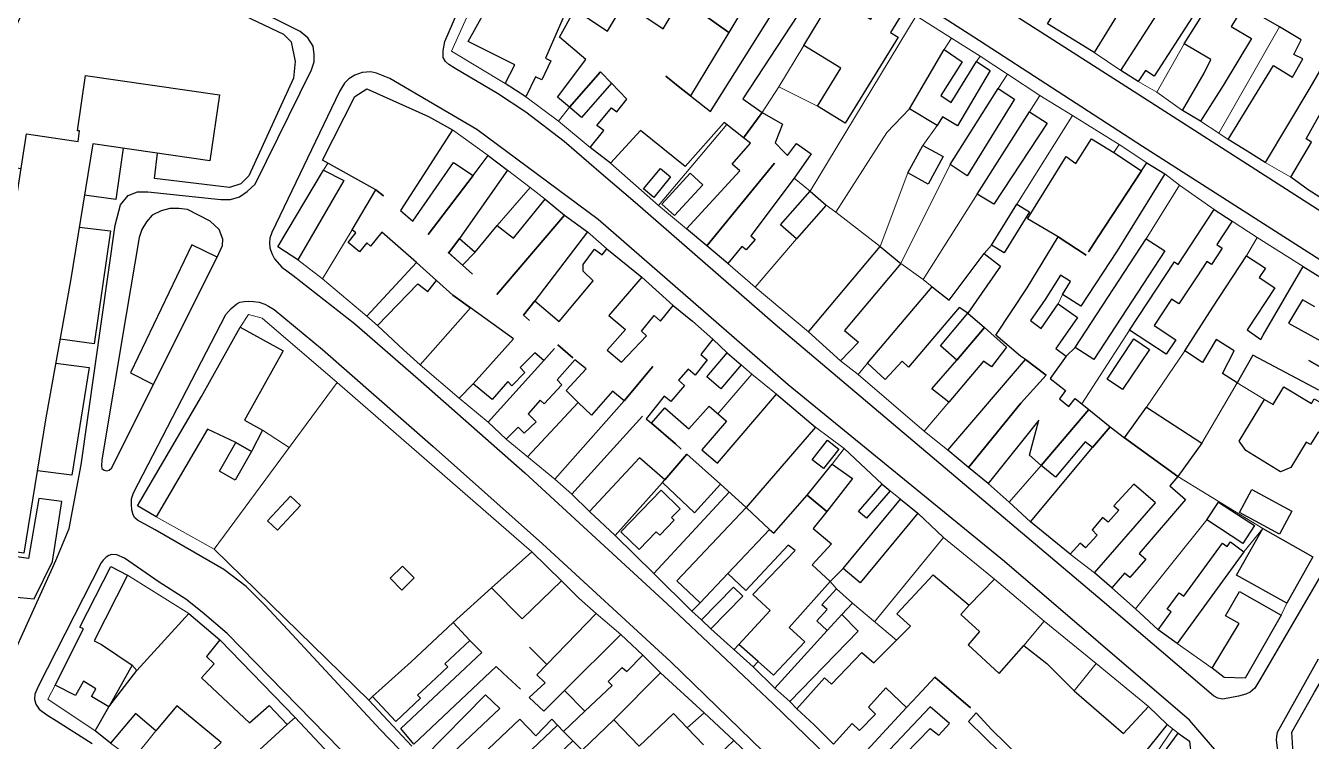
# Model space of a CAD drawing. Header units: metres. Extents: x -1319 to 2200, y -1209 to 1268.
# Drawn here: x -768.5 to -535.7, y 449.1 to 578.7 of the extents above; entities that cross this region are included whole.
import ezdxf

# ---------------------------------------------------------------- set-up
doc = ezdxf.new("R2010")
doc.units = ezdxf.units.M
for name, color, linetype, lineweight, true_color in [('CLADIRI_CONTUR', 7, 'Continuous', 25, 0x4b5962), ('PARCELE_CONTUR', 7, 'Continuous', 13, 0xb58c63), ('PAVAJ', 7, 'Continuous', 25, 0xd1d6d2), ('STRAZI', 7, 'Continuous', 25, 0xc4cccb)]:
    doc.layers.add(name, color=color, linetype=linetype, lineweight=lineweight, true_color=true_color)

msp = doc.modelspace()

# ---------------------------------------------------------------- linework, layer by layer
at = {"layer": 'CLADIRI_CONTUR'}
for points in [[(-583.44, 579.07), (-578.31, 587.38), (-576.28, 590.2), (-577.04, 590.66), (-568.33, 604.23), (-563.18, 601.09), (-567.74, 593.8), (-567.74, 593.8), (-564.11, 591.56), (-575.02, 573.87), (-578.65, 576.11), (-583.44, 579.07)], [(-631.25, 594.09), (-641.14, 577.47), (-645.74, 580.78), (-645.74, 580.78), (-649.83, 583.51), (-640.74, 598.19), (-636.42, 595.55), (-635.5, 596.99), (-631.25, 594.09)], [(-558.69, 575.43), (-551.75, 586.48), (-547.08, 583.67), (-550.19, 578.59), (-546.52, 576.41), (-551.67, 567.87), (-555.72, 561.41), (-559.03, 563.37), (-555.11, 570.11), (-553.87, 572.58), (-558.69, 575.43)], [(-609.18, 581.89), (-611.88, 577.5), (-610.49, 576.65), (-620.07, 561.04), (-625.11, 564.14), (-620.89, 571.03), (-627.55, 575.12), (-623.03, 582.64), (-620.2, 581.1), (-619.5, 582.26), (-615.43, 579.91), (-612.84, 584.13), (-609.18, 581.89)], [(-557.22, 580.34), (-564.13, 569.6), (-565.73, 570.63), (-567.03, 568.6), (-570.17, 570.62), (-561.95, 583.38), (-557.22, 580.34)], [(-603.43, 560.67), (-608.43, 563.64), (-602.18, 574.44), (-598.88, 572.2), (-602.78, 566.07), (-600.87, 564.82), (-596.29, 572.22), (-593.84, 570.61), (-599.77, 560.6), (-602.46, 562.22), (-603.43, 560.67)], [(-662.4, 568.33), (-667.86, 562.1), (-670.04, 563.94), (-664.37, 570.39), (-662.4, 568.33)], [(-735.14, 554.26), (-756.31, 557.31), (-760.39, 532.47), (-764.82, 507.66), (-768.81, 483.13), (-780.72, 484.89), (-776.49, 509.41), (-772.23, 534.16), (-768.33, 559.12), (-759.01, 557.72), (-758.73, 559.65), (-759.09, 559.7), (-757.64, 569.7), (-733.41, 566.19), (-735.14, 554.26)], [(-650.36, 567.79), (-652.58, 569.57), (-652.58, 569.57), (-650.36, 567.79), (-650.36, 567.79), (-648.11, 566.01), (-650.36, 567.79)], [(-681.51, 503.79), (-684.73, 506.86), (-674.66, 518.07), (-672.7, 520.24), (-674.66, 518.07), (-676.29, 519.47), (-678.93, 516.77), (-678.1, 515.9), (-680.44, 513.48), (-681.2, 514.25), (-684.03, 510.99), (-687.46, 513.85), (-680.16, 521.99), (-687.92, 527.58), (-691.15, 529.88), (-694.11, 532.54), (-697.71, 535.8), (-703.97, 541.3), (-706.06, 538.77), (-706.71, 539.36), (-708.07, 537.75), (-710.12, 539.43), (-708.71, 541.19), (-709.35, 541.72), (-705.07, 548.98), (-714.74, 554.35), (-708.88, 565.88), (-706.69, 567.28), (-695.52, 562.3), (-691.17, 559.88), (-700.63, 545.22), (-698.4, 543.3), (-691.03, 553.91), (-687.46, 551.61), (-684.71, 555.23), (-681.23, 552.52), (-689.96, 540.15), (-691.85, 537.54), (-691.98, 537.65), (-689.36, 535.32), (-687.58, 533.73), (-689.36, 535.32), (-687.1, 537.68), (-683.11, 542.55), (-680.13, 540.21), (-674.44, 547.31), (-670.89, 544.38), (-683.19, 529.99), (-670.89, 544.38), (-666.75, 541.4), (-676.31, 528.88), (-671.91, 525.12), (-665.73, 532.5), (-667.52, 534.26), (-667.56, 535.43), (-665.47, 538.25), (-664.08, 537.19), (-663.26, 538.28), (-656.94, 533.16), (-662.91, 526.19), (-659.89, 523.66), (-663.22, 519.93), (-660.58, 517.77), (-658.39, 520.11), (-656.04, 522.52), (-656.98, 523.37), (-654.65, 526.19), (-653.52, 525.2), (-651.22, 528.01), (-647.74, 525.16), (-644.03, 521.93), (-646.25, 519.16), (-645.06, 518.16), (-647.27, 515.43), (-648.55, 516.51), (-650.29, 514.51), (-649.21, 513.54), (-651.68, 510.62), (-652.86, 511.57), (-656.15, 507.5), (-655.16, 506.7), (-650.81, 502.93), (-649.77, 502), (-650.81, 502.93), (-655.16, 506.7), (-652.77, 509.46), (-648.41, 505.69), (-648.41, 505.69), (-644.73, 509.76), (-641.6, 507.08), (-646.03, 501.89), (-643.23, 499.43), (-632.5, 511.93), (-625.47, 505.99), (-638, 491.45), (-642.04, 495.08), (-642.68, 495.63), (-648.74, 501.06), (-648.74, 501.06), (-652.77, 496.45), (-657.36, 500.4), (-666.4, 490.7), (-669.58, 493.85), (-656.81, 508), (-656.81, 508), (-669.58, 493.85), (-672.65, 496.57), (-660.14, 510.74), (-654.95, 516.96), (-660.14, 510.74), (-662.2, 512.48), (-666.02, 508.15), (-668.44, 510.46), (-670.6, 512.61), (-667, 516.53), (-669.04, 518.21), (-672.27, 514.54), (-671.38, 513.64), (-674.6, 510.2), (-675.35, 510.88), (-677.47, 508.41), (-676.05, 506.95), (-678.22, 504.88), (-679.29, 505.98), (-681.51, 503.79)], [(-598.01, 551.54), (-601.08, 553.59), (-592.4, 567.34), (-589.41, 565.41), (-598.01, 551.54)], [(-535.67, 557.61), (-536.61, 558.2), (-533.46, 563.83), (-529.44, 561.52), (-529.44, 561.52), (-525.62, 559.13), (-532.59, 546.6), (-536.26, 548.98), (-539.37, 551.26), (-535.67, 557.61)], [(-631.25, 555.92), (-630.51, 555.21), (-628.93, 557.39), (-626.22, 555.5), (-629.32, 551.11), (-637.15, 540.63), (-636.39, 540), (-638, 538.1), (-638.79, 538.71), (-641.36, 535.63), (-645.14, 538.81), (-632.88, 553.84), (-645.14, 538.81), (-648.85, 541.92), (-639.17, 552.42), (-640.53, 553.63), (-637.26, 557.43), (-638.49, 558.42), (-635.12, 563), (-631.41, 560.88), (-632.77, 557.51), (-631.25, 555.92)], [(-586.74, 563.13), (-583.52, 561.05), (-593.18, 546.39), (-596.17, 548.21), (-586.74, 563.13)], [(-608.74, 552.05), (-606.02, 557.02), (-602.35, 555.01), (-605.06, 550.04), (-608.74, 552.05)], [(-583.85, 529.11), (-586.51, 525.28), (-584.58, 523.84), (-581.5, 528.3), (-577.99, 525.88), (-581.07, 521.42), (-581.92, 520.22), (-580.1, 518.86), (-582.99, 514.8), (-580.19, 512.62), (-581.29, 511.1), (-579.6, 509.74), (-578.45, 511.2), (-575.97, 509.17), (-584.58, 499.06), (-586.74, 500.9), (-585, 507.24), (-594.22, 495.78), (-597.76, 498.7), (-588.26, 510.31), (-583.71, 515.38), (-587.46, 518.22), (-588.35, 518.86), (-592.82, 522.67), (-587.15, 531.2), (-581.49, 540.47), (-576.47, 537.16), (-576.47, 537.16), (-581.49, 540.47), (-587.09, 543.76), (-580.05, 555.01), (-578.33, 553.75), (-575.48, 558.21), (-571.45, 555.73), (-566.43, 552.43), (-565.49, 553.86), (-562.19, 551.89), (-570.86, 537.94), (-577.44, 527.88), (-580.75, 530.02), (-579.29, 532.39), (-581.07, 533.54), (-583.85, 529.11)], [(-710.87, 550.68), (-719.18, 536.32), (-722.84, 538.68), (-714.53, 552.55), (-710.87, 550.68)], [(-651.72, 551.34), (-654.77, 547.62), (-656.61, 549.14), (-653.56, 552.85), (-651.72, 551.34)], [(-645.86, 549.91), (-651.01, 544.31), (-653.3, 546.41), (-648.15, 552.02), (-645.86, 549.91)], [(-574.39, 540.27), (-576.05, 537.78), (-574.39, 540.27), (-574.39, 540.27), (-566.43, 552.43), (-574.39, 540.27)], [(-695.58, 540.88), (-695.58, 540.88), (-687.46, 551.61), (-695.58, 540.88)], [(-703.72, 547.88), (-703.72, 547.88), (-705.07, 548.98), (-703.72, 547.88)], [(-626.43, 548.76), (-623.51, 546.18), (-628.89, 540.09), (-631.8, 542.66), (-626.43, 548.76)], [(-586.74, 544.99), (-591.32, 537.57), (-593.61, 538.98), (-589.02, 546.4), (-586.74, 544.99)], [(-551.82, 538.42), (-553.78, 535.43), (-554.61, 535.98), (-556.41, 533.24), (-559.64, 528.32), (-560.97, 529.2), (-564.13, 524.39), (-560.21, 521.81), (-561.94, 519.18), (-568.6, 523.56), (-560.48, 535.91), (-559.8, 535.47), (-553.24, 545.43), (-550.02, 543.31), (-552.81, 539.08), (-551.82, 538.42)], [(-691.85, 537.54), (-689.96, 540.15), (-687.1, 537.68), (-689.36, 535.32), (-691.85, 537.54)], [(-575.09, 518.22), (-578.47, 520.43), (-565.59, 540.13), (-562.21, 537.92), (-575.09, 518.22)], [(-617.7, 521.38), (-620.92, 518.01), (-626.76, 523.23), (-613.77, 538.72), (-610.02, 535.66), (-620.24, 523.5), (-617.7, 521.38)], [(-608.6, 516.87), (-609.77, 517.93), (-612.82, 514.6), (-616.02, 517.55), (-604.35, 531.41), (-601.25, 529.01), (-594.9, 537.42), (-591.99, 535.16), (-597.9, 526.62), (-597.9, 526.62), (-594.83, 524.05), (-599.9, 518.14), (-602.84, 520.7), (-597.9, 526.62), (-599.45, 527.66), (-608.6, 516.87)], [(-700.09, 519.97), (-704.77, 524.41), (-697.45, 531.98), (-695.65, 530.55), (-694.11, 532.54), (-691.15, 529.88), (-687.92, 527.58), (-697.07, 517.26), (-700.09, 519.97)], [(-678.32, 526.28), (-677.23, 525.3), (-677.23, 525.3), (-678.32, 526.28), (-676.31, 528.88), (-678.32, 526.28)], [(-736.65, 511.54), (-729.66, 524.13), (-721.89, 519.81), (-728.88, 507.22), (-725.59, 505.42), (-727.6, 501.58), (-730.43, 503.19), (-735.59, 505.64), (-744.87, 489.72), (-748.27, 491.75), (-736.65, 511.54)], [(-595.06, 517.95), (-601.34, 510.53), (-604.37, 512.91), (-599.9, 518.14), (-594.83, 524.05), (-590.89, 520.49), (-593.58, 516.93), (-595.06, 517.95)], [(-569.85, 512.81), (-572.67, 514.69), (-567.82, 521.96), (-565, 520.08), (-569.85, 512.81)], [(-672.12, 520.88), (-669.42, 518.55), (-669.42, 518.55), (-672.12, 520.88), (-672.12, 520.88)], [(-642.6, 512.92), (-645.15, 515.08), (-641.47, 519.42), (-638.93, 517.26), (-642.6, 512.92)], [(-601.51, 501.79), (-587.46, 518.22), (-583.71, 515.38), (-588.26, 510.31), (-597.76, 498.7), (-601.51, 501.79)], [(-530.6, 508.28), (-527.04, 506.18), (-529.11, 502.3), (-534.43, 505.1), (-535.82, 502.82), (-536.59, 503.28), (-539.4, 498.67), (-541.28, 497.91), (-547.55, 501.73), (-548.74, 503.44), (-544.13, 511.01), (-542.61, 510.08), (-540.66, 513.26), (-535.67, 510.25), (-535.15, 511.09), (-533.48, 510.12), (-532.84, 511.09), (-529.98, 509.34), (-530.6, 508.28)], [(-575.29, 502.28), (-576.65, 503.3), (-582.03, 496.94), (-584.58, 499.06), (-575.97, 509.17), (-572.1, 506.07), (-575.29, 502.28)], [(-559.87, 497.05), (-569.49, 504.02), (-565.51, 509.59), (-555.48, 503.11), (-559.87, 497.05)], [(-561.32, 495.37), (-558.44, 492.89), (-566.87, 483.09), (-565.67, 482.06), (-568.55, 478.71), (-569.5, 479.53), (-571.78, 476.88), (-574.92, 479.57), (-563.9, 492.28), (-567.82, 495.67), (-571.46, 491.75), (-570.55, 490.92), (-572.48, 488.75), (-573.49, 489.62), (-575.36, 487.39), (-574.43, 486.41), (-576.57, 484.1), (-577.56, 484.96), (-579.32, 482.99), (-586.53, 488.83), (-575.29, 502.28), (-572.1, 506.07), (-569.49, 504.02), (-559.87, 497.05), (-561.32, 495.37)], [(-730.43, 503.19), (-727.6, 501.58), (-730.56, 496.38), (-733.39, 497.99), (-730.43, 503.19)], [(-621.23, 502.02), (-624.02, 498.47), (-626.08, 500.08), (-623.29, 503.63), (-621.23, 502.02)], [(-648.74, 501.06), (-642.68, 495.63), (-647.4, 490.48), (-653.19, 495.97), (-652.77, 496.45), (-648.74, 501.06)], [(-623.41, 490.68), (-626.99, 493.65), (-622.46, 499.29), (-618.76, 496.69), (-623.41, 490.68)], [(-649.98, 491.21), (-651.53, 489.6), (-651.03, 489.12), (-653.66, 486.39), (-654.33, 487.03), (-657.4, 483.84), (-660.69, 487.01), (-653.44, 494.55), (-649.98, 491.21)], [(-639.37, 466.58), (-633.66, 472.77), (-636.8, 475.66), (-629.15, 483.66), (-630.43, 484.57), (-638.09, 476.37), (-641.33, 479.45), (-633.77, 487.44), (-633.03, 486.77), (-626.99, 493.65), (-623.41, 490.68), (-625.9, 487.61), (-622.58, 484.85), (-626.06, 481.02), (-622.78, 478), (-630.22, 469.69), (-627.4, 467.09), (-633.07, 461.05), (-635.85, 463.54), (-639.37, 466.58)], [(-613.38, 495.68), (-611.96, 494.46), (-616.25, 489.49), (-617.66, 490.7), (-613.38, 495.68)], [(-539.18, 490.75), (-541.44, 486.58), (-548.71, 490.52), (-546.45, 494.69), (-539.18, 490.75)], [(-718.72, 491.77), (-722.86, 487.3), (-724.68, 488.99), (-720.54, 493.45), (-718.72, 491.77)], [(-650.56, 478.16), (-638, 491.45), (-633.77, 487.44), (-641.33, 479.45), (-646.32, 474.16), (-650.56, 478.16)], [(-606.96, 490.37), (-617.35, 477.78), (-620.46, 480.35), (-610.07, 492.94), (-606.96, 490.37)], [(-545.98, 488.15), (-548.1, 484.91), (-554.58, 489.16), (-552.46, 492.39), (-545.98, 488.15)], [(-540.11, 474.06), (-549.2, 479.17), (-544.47, 487.59), (-535.38, 482.47), (-540.11, 474.06)], [(-551.77, 484.97), (-550.93, 484.35), (-550.32, 485.19), (-547.88, 483.4), (-559.99, 466.79), (-563.4, 469.27), (-561.05, 472.49), (-561.77, 473.02), (-559.61, 475.97), (-558.77, 475.37), (-551.77, 484.97)], [(-749.22, 462.86), (-753.45, 455.28), (-756.56, 457.17), (-755.78, 458.54), (-758.05, 459.97), (-759.44, 457.35), (-763.18, 459.24), (-758.03, 469.42), (-758.67, 469.74), (-753.1, 480.74), (-750.04, 479.19), (-756.07, 467.28), (-754.75, 466.61), (-749.22, 462.86)], [(-698.12, 478.68), (-700.36, 476.45), (-702.5, 478.59), (-700.26, 480.82), (-698.12, 478.68)], [(-644.4, 469.43), (-646.1, 471.09), (-640.29, 477.01), (-638.6, 475.35), (-644.4, 469.43)], [(-621.64, 476.68), (-618.79, 474.07), (-620.68, 472.03), (-623.33, 469.12), (-625.25, 470.89), (-623.37, 472.94), (-624.3, 473.78), (-621.64, 476.68)], [(-551.2, 471.8), (-548.67, 476.22), (-541.13, 471.91), (-547.67, 460.5), (-551.47, 460.62), (-553.63, 462.29), (-548.76, 470.4), (-551.2, 471.8)], [(-737.66, 436.96), (-740.11, 440.37), (-737.18, 443.18), (-737.99, 444.17), (-733.12, 448.82), (-741.12, 455.5), (-744.92, 450.96), (-748.62, 454.07), (-753.12, 448.73), (-755.92, 450.96), (-753.45, 455.28), (-748.36, 461.91), (-738.96, 472.23), (-733.35, 467.47), (-735.73, 464.4), (-734.34, 463.12), (-736.63, 460.54), (-736.63, 460.54), (-727.97, 452.41), (-724.41, 455.52), (-721.15, 452.12), (-737.66, 436.96)], [(-691.06, 470.59), (-688.03, 467.35), (-692.58, 463.11), (-692.05, 462.53), (-695.15, 459.64), (-697.51, 457.44), (-696.99, 456.89), (-701.49, 452.64), (-705.67, 457.2), (-698.71, 463.45), (-691.06, 470.59)], [(-617.71, 469.03), (-630.14, 456.28), (-632.83, 458.7), (-623.33, 469.12), (-620.68, 472.03), (-617.71, 469.03)], [(-521.8, 454.57), (-516.42, 451.51), (-515.4, 453.63), (-514.48, 455.29), (-530.92, 465.02), (-528.87, 468.51), (-526.73, 471.82), (-517.47, 466.16), (-519.48, 462.86), (-506.41, 455.02), (-509.15, 450.09), (-512.18, 444.77), (-514.28, 441.46), (-522.48, 445.91), (-533.05, 437.46), (-538.92, 445.91), (-539.22, 450.72), (-535.13, 457.99), (-533.02, 461.46), (-521.8, 454.57)], [(-677.28, 466.14), (-677.28, 466.14), (-674.09, 462.98), (-677.28, 466.14)], [(-659.62, 461.7), (-656.73, 464.65), (-653.54, 461.46), (-661.98, 452.97), (-667.73, 447.48), (-671.11, 450.86), (-667.25, 454.49), (-662.31, 459.15), (-662.99, 459.9), (-660.5, 462.43), (-659.62, 461.7)], [(-683.32, 462.61), (-682.03, 461.39), (-678.9, 458.48), (-682.03, 461.39), (-682.03, 461.39), (-683.32, 462.61), (-698.21, 448.52), (-683.32, 462.61)], [(-603.83, 460.65), (-597.4, 455.14), (-603.83, 460.65), (-606.96, 457.34), (-603.83, 460.65)]]:
    msp.add_lwpolyline(points, close=True, dxfattribs=at)
for points in [[(-645.74, 580.78), (-641.14, 577.47), (-648.11, 566.01), (-644.47, 563.19), (-644.47, 563.19), (-626.1, 592.39)], [(-622.5, 590.12), (-638.6, 565.46), (-635.12, 563), (-638.49, 558.42), (-641.99, 561.2), (-649.05, 553.19), (-657.14, 559.76), (-657.14, 559.76), (-662.61, 553.84), (-666.29, 556.67), (-663.82, 559.73), (-665.04, 560.66), (-662.42, 563.82), (-661.44, 563.09), (-659.6, 565.4), (-662.4, 568.33), (-664.37, 570.39), (-664.37, 570.39), (-670.04, 563.94), (-672.16, 565.79), (-667.04, 572.61), (-671.8, 576.64), (-669.03, 581.67), (-663.16, 577.73), (-657.23, 587.66)], [(-669.94, 582.96), (-674.37, 572.83), (-673.41, 572.34), (-675.05, 568.89), (-676.19, 569.48), (-677.94, 565.81), (-681.64, 568.23), (-679.94, 571.62), (-679.94, 571.62), (-688.35, 575.84), (-683.73, 584.25)], [(-656.76, 580.65), (-653.07, 578.17), (-649.83, 583.51)], [(-532.45, 573.52), (-535.95, 567.47), (-535.95, 567.47), (-544.02, 553.91), (-547.27, 555.99), (-550.73, 558.1), (-542.55, 571.5), (-539.09, 569.4), (-537.24, 572.71), (-538.82, 573.52), (-537.53, 576.17), (-541.46, 578.51), (-541.46, 578.51), (-547.51, 582.01)], [(-534.34, 512.7), (-546.26, 519.04), (-546.26, 519.04), (-549.13, 514), (-551.79, 515.71), (-549.66, 519.83), (-552.92, 521.88), (-555.4, 517.68), (-558.56, 519.83), (-558.56, 519.83), (-553.53, 527.71), (-547.41, 537.05), (-543.99, 534.81), (-545.12, 533.09), (-542.29, 531.24), (-547.28, 523.62), (-544.8, 521.86), (-544.39, 522.63), (-537.16, 535.09), (-533.68, 532.92)], [(-535.02, 527.8), (-537.25, 529.08), (-539.83, 524.81), (-534.02, 521.62)], [(-532.52, 516), (-536.1, 518.06), (-532.52, 516)], [(-698.21, 448.52), (-700.58, 451.37), (-685.91, 465.17), (-688.03, 467.35), (-691.06, 470.59), (-684.12, 476.87), (-678.59, 471.23), (-671.49, 478.11), (-668.31, 475), (-665.2, 472.24), (-674.09, 462.98), (-675.94, 461.1), (-674.44, 459.67), (-677.29, 456.98), (-674.66, 454.49), (-670.92, 458.29), (-667.25, 454.49), (-667.25, 454.49), (-671.11, 450.86), (-673.23, 453.06), (-676.12, 450.02), (-678.98, 453.06), (-691.53, 441.2)], [(-618.32, 445.02), (-608.97, 455.16), (-606.96, 457.34), (-608.97, 455.16), (-612.7, 458.76), (-615.85, 455.26), (-614.6, 453.98), (-617.52, 450.99), (-618.82, 452.29), (-622.19, 448.54), (-625.69, 452.04), (-628.86, 454.96), (-623.83, 460.58), (-622.58, 459.41), (-617.06, 465.15), (-614.93, 463.29), (-610.81, 467.38), (-608.29, 469.91), (-610.73, 472.18), (-604.18, 479.21), (-597.62, 473.75), (-599.14, 472.02), (-595.74, 468.96), (-597.82, 466.56), (-592.21, 461.33), (-587.73, 466.42), (-583.59, 463.13), (-583.59, 463.13), (-578.62, 458.22), (-569.68, 450.46), (-569.68, 450.46), (-565.15, 455.37), (-561.78, 452.09), (-571.07, 440.53)], [(-694.17, 444.13), (-682.64, 454.98), (-685.2, 457.47), (-696.39, 446.1)], [(-667.73, 447.48), (-661.98, 452.97), (-657.42, 448.15), (-651.18, 454.07), (-648.73, 451.47), (-645.73, 448.43)], [(-609.15, 446.8), (-604.69, 451.4), (-603.15, 450.17), (-603.15, 450.17), (-601.19, 452.3), (-604.69, 455.32), (-616.2, 443.12)], [(-588.5, 446.25), (-593.55, 451.16), (-596.36, 454.19), (-597.76, 452.62), (-597.76, 452.62), (-592.1, 447.08)], [(-564.24, 444.43), (-559.77, 450.51), (-557.76, 449.08), (-557.14, 443.74)], [(-673.24, 445.52), (-669.42, 449.17), (-667.73, 447.48)], [(-645.78, 443.89), (-640.26, 449.21), (-636.06, 445.2)]]:
    msp.add_lwpolyline(points, dxfattribs=at)
at = {"layer": 'PARCELE_CONTUR'}
for points in [[(-681.56, 590.63), (-683.47, 591.72), (-691.37, 574.11), (-681.64, 568.23)], [(-629.32, 551.11), (-626.43, 548.76), (-607.25, 580.49), (-609.18, 581.89)], [(-607.25, 580.49), (-600.83, 576.46), (-602.18, 574.44)], [(-541.46, 578.51), (-552.44, 559.23), (-550.73, 558.1)], [(-627.55, 575.12), (-632.09, 567.66), (-625.11, 564.14)], [(-600.83, 576.46), (-595.62, 573.23), (-596.29, 572.22)], [(-558.69, 575.43), (-563.63, 566.67), (-559.03, 563.37)], [(-595.62, 573.23), (-590.68, 569.95), (-592.4, 567.34)], [(-575.02, 573.87), (-570.17, 570.62)], [(-590.68, 569.95), (-584.81, 566.1), (-586.74, 563.13)], [(-567.03, 568.6), (-563.63, 566.67)], [(-677.94, 565.81), (-671.99, 561.41), (-670.04, 563.94)], [(-635.12, 563), (-632.09, 567.66)], [(-584.81, 566.1), (-578.94, 562.48), (-589.02, 546.4)], [(-623.51, 546.18), (-621.79, 544.93), (-612.57, 559.4), (-608.43, 563.64)], [(-671.99, 561.41), (-666.29, 556.67)], [(-578.94, 562.48), (-570.47, 557.19), (-571.45, 555.73)], [(-555.72, 561.41), (-552.44, 559.23)], [(-691.17, 559.88), (-684.71, 555.23)], [(-641.5, 560.81), (-653.92, 546.17), (-648.85, 541.92)], [(-603.43, 560.67), (-606.02, 557.02)], [(-570.47, 557.19), (-565.49, 553.86)], [(-714.53, 552.55), (-713.75, 553.8)], [(-681.23, 552.52), (-677.14, 549.41), (-683.11, 542.55)], [(-662.61, 553.84), (-653.92, 546.17)], [(-608.74, 552.05), (-613.77, 538.72)], [(-601.08, 553.59), (-610.02, 535.66)], [(-562.19, 551.89), (-559.52, 549.85), (-565.59, 540.13)], [(-544.02, 553.91), (-539.37, 551.26)], [(-559.52, 549.85), (-553.24, 545.43)], [(-677.14, 549.41), (-674.44, 547.31)], [(-596.17, 548.21), (-605.97, 532.72), (-604.35, 531.41)], [(-621.79, 544.93), (-613.77, 538.72)], [(-550.02, 543.31), (-545.46, 540.36), (-547.41, 537.05)], [(-709.35, 541.72), (-714.75, 532.87), (-706.7, 526.08)], [(-666.75, 541.4), (-663.26, 538.28)], [(-545.46, 540.36), (-537.16, 535.09)], [(-628.89, 540.09), (-636.39, 531.35), (-641.36, 535.63)], [(-593.61, 538.98), (-594.9, 537.42)], [(-719.18, 536.32), (-714.75, 532.87)], [(-697.71, 535.8), (-706.7, 526.08), (-704.77, 524.41)], [(-610.02, 535.66), (-605.97, 532.72)], [(-656.94, 533.16), (-651.22, 528.01)], [(-636.39, 531.35), (-626.76, 523.23)], [(-580.75, 530.02), (-581.5, 528.3)], [(-744.87, 489.72), (-734.34, 483.85), (-712.11, 514.06), (-725.64, 525.74), (-728.16, 526.41), (-729.66, 524.13)], [(-644.03, 521.93), (-641.47, 519.42)], [(-568.6, 523.56), (-577.21, 510.19)], [(-578.47, 520.43), (-580.1, 518.86)], [(-558.56, 519.83), (-565.51, 509.59)], [(-697.07, 517.26), (-690.02, 511.24)], [(-638.93, 517.26), (-636.97, 515.58), (-643.16, 508.42)], [(-620.92, 518.01), (-617.76, 515.5)], [(-616.02, 517.55), (-617.76, 515.5), (-605.76, 505.26)], [(-636.97, 515.58), (-632.5, 511.93)], [(-712.11, 514.06), (-676.81, 483.39)], [(-687.46, 513.85), (-690.02, 511.24), (-684.73, 506.86)], [(-555.48, 503.11), (-549.13, 514)], [(-549.13, 514), (-544.13, 511.01)], [(-668.44, 510.46), (-677.63, 500.63)], [(-601.34, 510.53), (-605.76, 505.26), (-601.51, 501.79)], [(-725.59, 505.42), (-720.78, 502.3)], [(-625.47, 505.99), (-620.29, 502.13), (-622.46, 499.29)], [(-681.51, 503.79), (-672.65, 496.57)], [(-620.29, 502.13), (-613.38, 495.68)], [(-584.58, 499.06), (-590.41, 492.38), (-586.53, 488.83)], [(-653.19, 495.97), (-661.77, 486.34), (-654.76, 479.45)], [(-559.87, 497.05), (-544.47, 487.59)], [(-641.08, 494.22), (-654.76, 479.45), (-647.85, 472.66)], [(-611.96, 494.46), (-610.07, 492.94)], [(-594.22, 495.78), (-590.41, 492.38)], [(-666.4, 490.7), (-661.77, 486.34)], [(-606.96, 490.37), (-602.27, 485.99), (-614.8, 470.72)], [(-554.58, 489.16), (-567.49, 473.06), (-571.78, 476.88)], [(-544.47, 487.59), (-547.88, 483.4)], [(-602.27, 485.99), (-593.07, 478.41), (-597.62, 473.75)], [(-734.34, 483.85), (-706.32, 456.51)], [(-684.12, 476.87), (-676.81, 483.39), (-671.49, 478.11)], [(-579.32, 482.99), (-574.92, 479.57)], [(-620.46, 480.35), (-622.78, 478)], [(-750.04, 479.19), (-738.96, 472.23)], [(-622.78, 478), (-621.64, 476.68)], [(-593.07, 478.41), (-584.04, 470.82), (-587.73, 466.42)], [(-646.32, 474.16), (-647.85, 472.66), (-646.1, 471.09)], [(-618.79, 474.07), (-610.81, 467.38)], [(-567.49, 473.06), (-563.4, 469.27)], [(-540.11, 474.06), (-541.13, 471.91)], [(-670.92, 458.29), (-660.71, 468.38), (-665.2, 472.24)], [(-584.04, 470.82), (-574.61, 463.18)], [(-660.71, 468.38), (-656.73, 464.65)], [(-644.4, 469.43), (-636.78, 462.54)], [(-733.35, 467.47), (-719.67, 453.36), (-721.15, 452.12)], [(-639.37, 466.58), (-640.23, 465.66)], [(-559.99, 466.79), (-553.63, 462.29)], [(-635.85, 463.54), (-636.78, 462.54), (-632.83, 458.7)], [(-749.22, 462.86), (-748.36, 461.91)], [(-653.54, 461.46), (-645.61, 454.23), (-648.73, 451.47)], [(-578.62, 458.22), (-574.61, 463.18), (-565.15, 455.37)], [(-755.92, 450.96), (-764.49, 456.68), (-763.18, 459.24)], [(-705.67, 457.2), (-706.32, 456.51), (-698.59, 448.16)], [(-645.61, 454.23), (-640.26, 449.21)], [(-630.14, 456.28), (-628.86, 454.96)], [(-719.67, 453.36), (-712.63, 445.85)], [(-681.5, 443.14), (-672.17, 451.96)], [(-561.78, 452.09), (-559.77, 450.51)], [(-744.92, 450.96), (-749.1, 445.74), (-753.12, 448.73)], [(-572.8, 433.56), (-560.77, 451.3)]]:
    msp.add_lwpolyline(points, dxfattribs=at)
at = {"layer": 'PAVAJ'}
for points in [[(-769.32, 552.81), (-781.74, 554.47), (-761.87, 596.27), (-721.78, 577.2), (-720.44, 575.81), (-719.68, 572.24), (-719.98, 569.21), (-728.09, 551.53), (-729.51, 550.05), (-731.57, 549.42), (-745.18, 551.05), (-744.61, 555.63)], [(-750.85, 556.52), (-752.19, 547.21), (-757.83, 548.03)], [(-758.78, 542.25), (-753.12, 541.58), (-756.1, 521.07), (-762.27, 521.95)], [(-733.83, 536.81), (-738.39, 538.99), (-749.48, 515.84), (-745.37, 513.69)], [(-763.05, 517.56), (-757.02, 516.79), (-760.13, 497.29), (-766.37, 498.08)], [(-785.78, 502.19), (-790.19, 477.82), (-772.02, 475.36), (-766.94, 474.9), (-763.64, 481.64), (-761.92, 492.53), (-766.08, 493.07), (-768.01, 482.19), (-781.71, 484.12), (-778.89, 501.1), (-785.78, 502.19)]]:
    msp.add_lwpolyline(points, dxfattribs=at)
at = {"layer": 'STRAZI'}
for points in [[(-661.75, 626.94), (-568.6, 567.32), (-511.75, 530.85)], [(-663.93, 619.9), (-628.39, 597), (-596.79, 576.71), (-566.25, 556.92), (-526.08, 531.25)], [(-776.21, 452.81), (-763.06, 481.84), (-760.63, 487.64), (-758.44, 499.15), (-752.31, 542.6), (-751.3, 546.29), (-749.95, 547.98), (-748.23, 548.61), (-746.38, 548.65), (-733.15, 547.26), (-731.38, 547.26), (-729.75, 547.72), (-728.4, 548.69), (-726.93, 550.03), (-716.72, 570.71), (-716.26, 572.18), (-716.22, 573.48), (-716.43, 574.99), (-717.39, 576.55), (-718.78, 577.68), (-761.8, 599.23)], [(-527.51, 490.24), (-544.82, 460.5), (-545.93, 458.67), (-546.73, 457.98), (-547.53, 457.62), (-548.85, 457.26), (-551.69, 456.72), (-552.61, 456.88), (-553.41, 457.3), (-573.56, 474.51), (-632.74, 524.57), (-658.15, 546.67), (-664.25, 551.96), (-670.97, 557.76), (-677.94, 563.06), (-683.03, 566.46), (-690.72, 571), (-691.89, 571.71), (-692.48, 572.21), (-692.86, 572.97), (-692.9, 574.15), (-692.56, 575.87), (-685.13, 593.18)], [(-546.7, 440.11), (-557.71, 452.88), (-591.24, 481.62), (-630.39, 513.64), (-664.85, 543.63), (-686.78, 559.94), (-702.53, 569.14), (-704.97, 570.15), (-706, 570.36), (-707.53, 570.25), (-708.9, 569.79), (-709.95, 569.1), (-710.73, 568.34), (-711.69, 566.83), (-723.92, 541.28), (-724.25, 540.23), (-724.32, 539.39), (-724.28, 538.45), (-723.94, 537.44), (-723.44, 536.49), (-722.11, 534.96), (-720.05, 533.45)], [(-752.74, 498.91), (-733.83, 536.81), (-732.82, 538.87), (-732.78, 540.04), (-733.45, 541.77), (-735.09, 543.32), (-739.21, 545.42), (-740.76, 545.59), (-742.36, 545.59), (-743.96, 545.21), (-745.6, 544.41), (-746.6, 543.2), (-747.44, 541.81), (-747.95, 540.34), (-750.3, 526.39), (-754.71, 500.05), (-754.75, 499), (-754.69, 498.51), (-754.29, 498.18), (-753.83, 498.09), (-753.35, 498.2), (-752.86, 498.64), (-752.74, 498.91)], [(-720.05, 533.45), (-708.94, 524.79), (-697.39, 514.75), (-678.1, 497.73), (-652.35, 473.95), (-633.15, 455.84), (-609.41, 432.82)], [(-680.17, 426.19), (-704.29, 451.19), (-721.03, 469.24), (-725.19, 473.73), (-728.59, 477.09), (-732.58, 480.21), (-745.04, 487.37), (-748.23, 489.13), (-748.74, 489.57), (-749.01, 490.08), (-749.24, 491), (-749.35, 491.97), (-749.33, 492.97), (-748.99, 494.07), (-732.23, 526.38), (-731.28, 527.49), (-730.27, 528.35), (-729.69, 528.62), (-728.89, 528.75), (-728.11, 528.81), (-727.21, 528.77), (-726.18, 528.6), (-725.17, 528.27), (-724.51, 527.93), (-723.51, 527.28)], [(-723.51, 527.28), (-714.77, 520.05), (-694.69, 502.45), (-674.9, 484.85), (-651.66, 463.46), (-618.35, 431.11)], [(-534.41, 463.95), (-541.85, 450.63), (-541.97, 450), (-542.02, 449.29), (-541.85, 447.9), (-541.43, 446.01), (-540.88, 444.54), (-539.96, 442.95), (-490.88, 373.41), (-470.88, 344.5), (-470.21, 344.25), (-469.54, 344.17), (-468.87, 344.23), (-467.72, 344.27), (-466.76, 344.71), (-465.43, 345.56), (-453.25, 365.3), (-420.06, 423.32), (-382.62, 488.95)], [(-711.53, 447.66), (-732.02, 468.6), (-736.53, 472.46), (-739.5, 474.79), (-744.31, 477.9), (-750.59, 482.23), (-751.99, 482.87), (-752.96, 482.91), (-753.42, 482.7), (-753.91, 482.41), (-754.45, 481.9), (-754.83, 481.42), (-766.2, 459.01), (-766.85, 457.58), (-766.91, 456.72), (-766.68, 455.79), (-766.05, 454.91), (-764.66, 453.88), (-762.88, 452.77)], [(-762.88, 452.77), (-756.45, 448.65)]]:
    msp.add_lwpolyline(points, dxfattribs=at)

doc.saveas('drawing.dxf')
